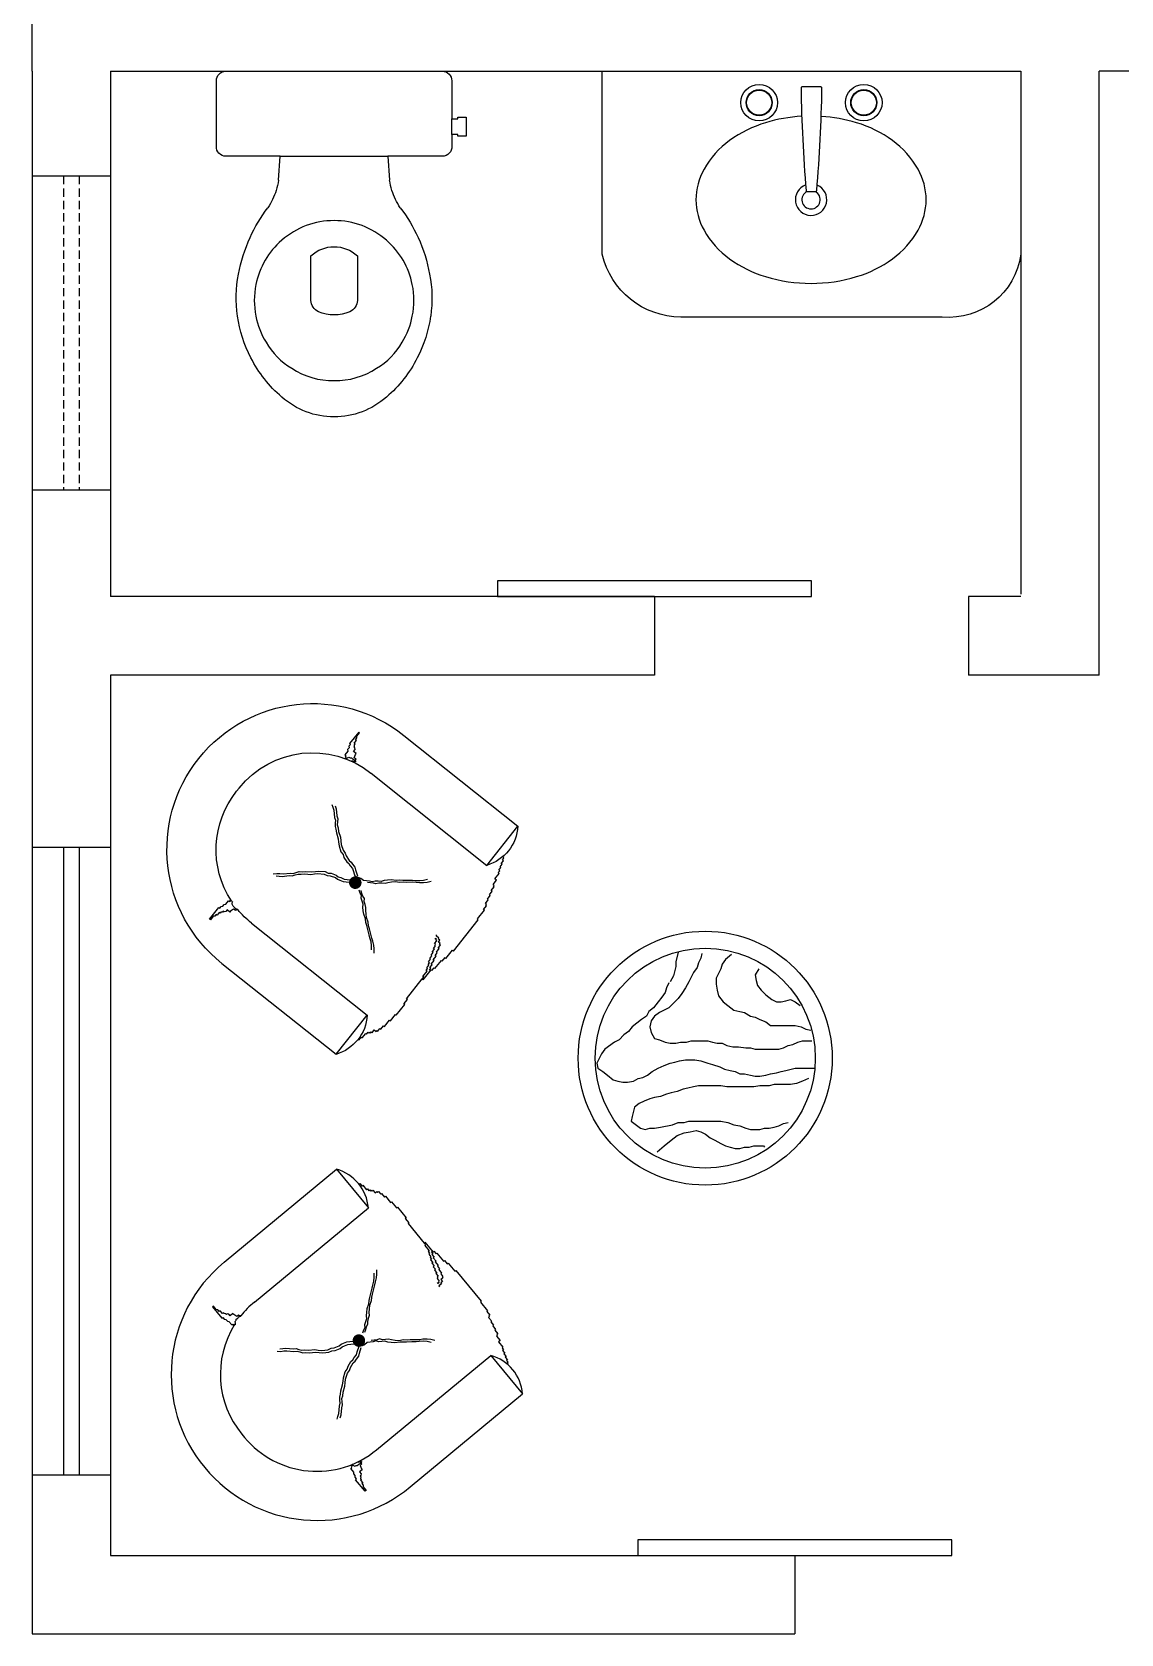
# Model space of a CAD drawing. Header units: metres. Extents: x 5374 to 45363, y 1840 to 12746.
# Drawn here: x 22107.8 to 22315.9, y 5423.5 to 5729.8 of the extents above; entities that cross this region are included whole.
import ezdxf

# ---------------------------------------------------------------- set-up
doc = ezdxf.new("R2010")
doc.units = ezdxf.units.M
doc.linetypes.add('HIDDEN2', pattern=[4.7625, 3.175, -1.5875])
for name, color, linetype in [('01', 1, 'Continuous'), ('02', 2, 'Continuous'), ('03', 3, 'Continuous'), ('06', 6, 'Continuous'), ('Block1', 1, 'Continuous'), ('Block2', 2, 'Continuous')]:
    doc.layers.add(name, color=color, linetype=linetype)

# ---------------------------------------------------------------- blocks, each defined once
blk = doc.blocks.new('Lavatorio008')
blk.add_lwpolyline([(-1.02, -22.82, 0.389688), (-0.82, -23), (0, -23), (0.82, -23, 0.389688), (1.02, -22.82, 0.017234), (2, -3.2, 0.418769), (1.8, -3), (0, -3), (-1.8, -3, 0.418769), (-2, -3.2, 0.017234)], format="xyb", close=True)
blk.add_lwpolyline([(-1.86, -8.61, 0.05843), (-8.78, -9.84, 0.084248), (-15.64, -13.24, 0.106469), (-20.53, -18.72, 0.130159), (-22.08, -24.56, 0.130159), (-20.53, -30.4, 0.106469), (-15.64, -35.87, 0.084248), (-8.78, -39.27, 0.073281), (-0.08, -40.56, 0.073281), (8.62, -39.27, 0.084248), (15.48, -35.87, 0.106469), (20.37, -30.4, 0.130159), (21.92, -24.56, 0.130159), (20.37, -18.72, 0.106469), (15.48, -13.24, 0.084248), (8.62, -9.84, 0.057106), (1.86, -8.62)], format="xyb")
for centre, radius in [((-10, -6), 3.5), ((10, -6), 3.5), ((-10, -6), 2.5), ((-10, -6), 2.4), ((10, -6), 2.5), ((10, -6), 2.4)]:
    blk.add_circle(centre, radius)
for radius, start, end in [(3, 109.9848, 66.8451), (1.75, 116.7599, 62.2389)]:
    blk.add_arc((-0.08, -24.56), radius, start, end)
blk = doc.blocks.new('Vaso003c')
for p, q in [((12.1, 22.5), (4.8, 22.5)), ((15.1, 22.5), (12.1, 22.5)), ((17.35, 22.5), (15.1, 22.5)), ((3, 20.7), (3, -20.7)), ((19.25, 10.28), (19.25, 20.7)), ((23.8, 10.6), (19.25, 10.28)), ((19.25, -20.7), (19.25, -10.28)), ((19.25, -10.28), (23.8, -10.6)), ((4.8, -22.5), (12.1, -22.5)), ((12.1, -23.65), (11.8, -23.65)), ((11.8, -23.65), (11.8, -25.25)), ((12.1, -22.5), (12.1, -23.65)), ((15.1, -23.65), (15.1, -22.5)), ((15.1, -22.5), (17.35, -22.5)), ((15.4, -23.65), (15.1, -23.65)), ((15.4, -25.25), (15.4, -23.65)), ((11.8, -25.25), (13.6, -25.25)), ((13.6, -25.25), (15.4, -25.25))]:
    blk.add_line(p, q)
for points in [[(31.55, 0, -0.18052), (35.3, 10, -0.167158), (43.8, 14.95, -0.1), (49.8, 14.95, -0.096291), (54.8, 13, -0.13332), (59.8, 8.1, -0.150886), (62.15, 0, -0.150886), (59.8, -8.1, -0.13332), (54.8, -13, -0.096291), (49.8, -14.95, -0.1), (43.8, -14.95, -0.167158), (35.3, -10, -0.18052)], [(49, 3, 0.276984), (46.8, 4.45), (38.3, 4.45, 0.393258), (38.3, -4.45), (46.8, -4.45, 0.276984), (49, -3, 0.2)]]:
    blk.add_lwpolyline(points, format="xyb", close=True)
for points in [[(19.25, 10.28), (19.25, 0), (19.25, -10.28)], [(15.1, -22.5), (12.1, -22.5)]]:
    blk.add_lwpolyline(points)
for centre, radius, start, end in [((4.79, 20.71), 1.79, 89.5929, 180.3396), ((17.43, 20.68), 1.82, 0.5732, 92.5231), ((46.37, -4.6), 23.31, 81.5468, 101.3173), ((46.37, -6.14), 24.83, 62.5846, 82.0561), ((45.61, -8.55), 26.87, 113.7212, 127.9102), ((46.37, -8.52), 27.15, 99.682, 115.2124), ((46.69, -5.94), 24.5, 40.581, 63.0371), ((20.89, 25.37), 15.14, 288.9102, 302.8225), ((20.08, 31.83), 21.55, 279.9541, 285.4067), ((53.92, -0.05), 15.18, 0.1765, 41.4371), ((53.92, 0.05), 15.18, 318.5629, 359.8235), ((20.08, -31.83), 21.55, 74.5933, 80.0459), ((20.89, -25.37), 15.14, 57.1775, 71.0898), ((46.69, 5.94), 24.5, 296.9629, 319.419), ((45.61, 8.55), 26.87, 232.0898, 246.2788), ((46.37, 8.52), 27.15, 244.7876, 260.318), ((46.37, 4.6), 23.31, 258.6827, 278.4532), ((46.37, 6.14), 24.83, 277.9439, 297.4154), ((4.79, -20.71), 1.79, 179.6604, 270.4071), ((17.43, -20.68), 1.82, 267.4769, 359.4268)]:
    blk.add_arc(centre, radius, start, end)
blk = doc.blocks.new('Poltrona011')
at = {"layer": 'Block1'}
for p, q in [((-7.19, 43.4), (-6.62, 42.97)), ((8.2, 43.4), (7.63, 42.97)), ((-7.05, 42.69), (-6.48, 42.26)), ((-6.62, 42.97), (-6.2, 42.54)), ((-6.48, 42.26), (-6.05, 41.83)), ((-6.2, 42.54), (-5.77, 41.97)), ((-6.05, 41.83), (-5.63, 41.26)), ((-5.77, 41.97), (-5.48, 41.54)), ((-5.63, 41.26), (-5.34, 40.83)), ((-5.48, 41.54), (-5.06, 40.97)), ((-5.34, 40.83), (-4.91, 40.26)), ((-5.06, 40.97), (-4.49, 40.26)), ((6.06, 40.97), (5.49, 40.26)), ((6.35, 40.83), (5.92, 40.26)), ((6.49, 41.54), (6.06, 40.97)), ((6.63, 41.26), (6.35, 40.83)), ((6.77, 41.97), (6.49, 41.54)), ((7.06, 41.83), (6.63, 41.26)), ((7.2, 42.54), (6.77, 41.97)), ((7.49, 42.26), (7.06, 41.83)), ((7.63, 42.97), (7.2, 42.54)), ((8.06, 42.68), (7.49, 42.26)), ((-4.91, 40.26), (-4.34, 39.55)), ((-4.49, 40.26), (-4.2, 39.83)), ((-4.34, 39.55), (-4.06, 39.12)), ((-4.2, 39.83), (-3.77, 39.41)), ((-4.06, 39.12), (-3.63, 38.69)), ((-3.77, 39.41), (-3.35, 38.69)), ((-3.63, 38.69), (-3.2, 37.98)), ((-3.35, 38.69), (-2.92, 38.26)), ((-3.2, 37.98), (-2.78, 37.55)), ((-2.92, 38.26), (-2.49, 37.84)), ((-2.49, 37.84), (-2.06, 37.55)), ((3.49, 37.84), (3.07, 37.55)), ((3.92, 38.26), (3.49, 37.84)), ((4.21, 37.98), (3.78, 37.55)), ((4.35, 38.69), (3.92, 38.26)), ((4.64, 38.69), (4.21, 37.98)), ((4.78, 39.4), (4.35, 38.69)), ((5.06, 39.12), (4.64, 38.69)), ((5.21, 39.83), (4.78, 39.4)), ((5.35, 39.55), (5.06, 39.12)), ((5.49, 40.26), (5.21, 39.83)), ((5.92, 40.26), (5.35, 39.55)), ((-2.78, 37.55), (-2.35, 37.12)), ((-2.35, 37.12), (-1.92, 36.84)), ((-2.06, 37.55), (-1.78, 37.12)), ((-1.92, 36.84), (-1.64, 36.41)), ((-1.78, 37.12), (-1.49, 36.7)), ((-1.64, 36.41), (-1.35, 35.98)), ((-1.49, 36.7), (-1.07, 36.41)), ((-1.35, 35.98), (-0.92, 35.7)), ((-1.07, 36.41), (-0.92, 35.98)), ((-0.92, 35.98), (-0.64, 35.55)), ((-0.92, 35.7), (-0.78, 35.27)), ((-0.78, 35.27), (-0.5, 34.84)), ((-0.64, 35.55), (-0.35, 35.13)), ((1.64, 35.55), (1.36, 35.13)), ((1.78, 35.27), (1.5, 34.84)), ((1.93, 35.98), (1.64, 35.55)), ((1.93, 35.7), (1.78, 35.27)), ((2.07, 36.41), (1.93, 35.98)), ((2.35, 35.98), (1.93, 35.7)), ((2.5, 36.69), (2.07, 36.41)), ((2.64, 36.41), (2.35, 35.98)), ((2.78, 37.12), (2.5, 36.69)), ((2.92, 36.84), (2.64, 36.41)), ((3.07, 37.55), (2.78, 37.12)), ((3.35, 37.12), (2.92, 36.84)), ((3.78, 37.55), (3.35, 37.12)), ((-0.78, 32.27), (-0.21, 33.13)), ((-0.35, 32.13), (0.22, 32.99)), ((0.5, 33.41), (0.36, 33.84)), ((0.79, 32.99), (0.5, 33.41)), ((1.36, 32.13), (0.79, 32.99)), ((1.07, 33.41), (0.93, 32.99)), ((1.21, 33.84), (1.07, 33.41)), ((1.5, 34.84), (1.21, 34.41)), ((1.21, 34.41), (1.21, 33.84)), ((1.78, 32.27), (1.21, 33.13)), ((-1.64, 29.56), (-1.35, 30.42)), ((-1.35, 30.85), (-1.21, 31.28)), ((-1.35, 30.42), (-1.35, 30.85)), ((-1.21, 31.28), (-1.07, 31.85)), ((-1.21, 29.42), (-0.93, 30.28)), ((-1.07, 31.85), (-0.78, 32.27)), ((-0.93, 30.71), (-0.78, 31.13)), ((-0.93, 30.28), (-0.93, 30.71)), ((-0.78, 31.13), (-0.64, 31.7)), ((-0.64, 31.7), (-0.35, 32.13)), ((1.64, 31.7), (1.36, 32.13)), ((1.78, 31.13), (1.64, 31.7)), ((2.07, 31.85), (1.78, 32.27)), ((1.93, 30.7), (1.78, 31.13)), ((1.93, 30.28), (1.93, 30.7)), ((2.21, 29.42), (1.93, 30.28)), ((2.21, 31.28), (2.07, 31.85)), ((2.35, 30.85), (2.21, 31.28)), ((2.35, 30.42), (2.35, 30.85)), ((2.64, 29.56), (2.35, 30.42)), ((-3.49, 26.86), (-3.06, 27.28)), ((-3.06, 27.28), (-2.64, 27.71)), ((-3.06, 26.71), (-2.64, 27.14)), ((-2.64, 27.71), (-2.07, 28.57)), ((-2.64, 27.14), (-2.21, 27.57)), ((-2.21, 27.57), (-1.64, 28.42)), ((-2.07, 28.57), (-1.92, 29.14)), ((-1.92, 29.14), (-1.64, 29.56)), ((-1.64, 28.42), (-1.5, 28.99)), ((-1.5, 28.99), (-1.21, 29.42)), ((2.5, 28.99), (2.21, 29.42)), ((2.64, 28.42), (2.5, 28.99)), ((2.92, 29.14), (2.64, 29.56)), ((3.21, 27.57), (2.64, 28.42)), ((3.07, 28.57), (2.92, 29.14)), ((3.64, 27.71), (3.07, 28.57)), ((3.64, 27.14), (3.21, 27.57)), ((4.06, 27.28), (3.64, 27.71)), ((4.06, 26.71), (3.64, 27.14)), ((4.49, 26.85), (4.06, 27.28)), ((-5.92, 24.15), (-5.63, 24.57)), ((-5.63, 24.57), (-5.2, 24.86)), ((-5.49, 24), (-5.2, 24.43)), ((-5.2, 24.86), (-4.78, 25.14)), ((-5.2, 24.43), (-4.78, 24.72)), ((-4.78, 24.72), (-4.35, 25)), ((-4.78, 25.14), (-4.49, 25.57)), ((-4.49, 25.57), (-4.06, 26)), ((-4.35, 25), (-4.06, 25.43)), ((-4.06, 26), (-3.49, 26.86)), ((-4.06, 25.43), (-3.63, 25.86)), ((-3.63, 25.86), (-3.06, 26.71)), ((4.63, 25.86), (4.06, 26.71)), ((5.06, 26), (4.49, 26.85)), ((5.06, 25.43), (4.63, 25.86)), ((5.49, 25.57), (5.06, 26)), ((5.35, 25), (5.06, 25.43)), ((5.77, 24.71), (5.35, 25)), ((5.77, 25.14), (5.49, 25.57)), ((6.2, 24.86), (5.77, 25.14)), ((6.2, 24.43), (5.77, 24.71)), ((6.63, 24.57), (6.2, 24.86)), ((6.49, 24), (6.2, 24.43)), ((6.91, 24.14), (6.63, 24.57)), ((-7.34, 22.44), (-7.06, 22.86)), ((-7.34, 21.86), (-6.91, 22.29)), ((-7.06, 22.86), (-6.77, 23.29)), ((-6.91, 22.29), (-6.63, 22.72)), ((-6.77, 23.29), (-5.92, 24.15)), ((-6.63, 22.72), (-6.34, 23.15)), ((-6.34, 23.15), (-5.49, 24)), ((7.34, 23.15), (6.49, 24)), ((7.77, 23.29), (6.91, 24.14)), ((7.63, 22.72), (7.34, 23.15)), ((7.91, 22.29), (7.63, 22.72)), ((8.05, 22.86), (7.77, 23.29)), ((-17.87, 19.01), (-18.06, 19.01)), ((-18.06, 19.01), (-18.06, 18.81)), ((-17.68, 19.2), (-17.87, 19.01)), ((-17.48, 19.2), (-17.68, 19.2)), ((-17.29, 19.58), (-17.48, 19.39)), ((-17.48, 19.39), (-17.48, 19.2)), ((-16.91, 19.58), (-17.29, 19.58)), ((-16.71, 20.16), (-16.91, 20.16)), ((-16.91, 20.16), (-16.91, 19.58)), ((-16.14, 20.35), (-16.71, 20.16)), ((-15.94, 20.73), (-16.14, 20.73)), ((-16.14, 20.73), (-16.14, 20.35)), ((-15.77, 20.95), (-15.94, 20.73)), ((-15.84, 20.65), (-15.82, 20.74)), ((-15.84, 20.4), (-15.84, 20.65)), ((-15.82, 20.31), (-15.84, 20.4)), ((-15.82, 20.74), (-15.78, 20.82)), ((-15.82, 19.97), (-15.82, 20.31)), ((-15.74, 19.88), (-15.82, 19.97)), ((-15.78, 20.82), (-15.76, 20.91)), ((-15.76, 20.91), (-15.76, 20.93)), ((-15.71, 19.8), (-15.74, 19.88)), ((-15.67, 19.69), (-15.71, 19.8)), ((-15.63, 19.59), (-15.67, 19.69)), ((-15.54, 19.52), (-15.63, 19.59)), ((-15.56, 18.81), (-15.56, 19.01)), ((-15.56, 19.01), (-15.37, 19.01)), ((-15.44, 19.48), (-15.54, 19.52)), ((-15.31, 19.42), (-15.44, 19.48)), ((-15.37, 19.01), (-15.37, 19.2)), ((-15.37, 19.2), (-15.18, 19.2)), ((-15.25, 19.33), (-15.31, 19.42)), ((15.41, 19.19), (15.41, 19.58)), ((15.6, 19.19), (15.41, 19.19)), ((15.48, 19.32), (15.54, 19.41)), ((15.54, 19.41), (15.67, 19.47)), ((15.6, 19), (15.6, 19.19)), ((15.79, 19), (15.6, 19)), ((15.67, 19.47), (15.78, 19.52)), ((15.99, 20.92), (15.74, 20.33)), ((15.78, 19.52), (15.86, 19.58)), ((15.79, 18.81), (15.79, 19)), ((15.86, 19.58), (15.91, 19.69)), ((15.91, 19.69), (15.95, 19.79)), ((15.95, 19.79), (15.97, 19.88)), ((15.97, 19.88), (16.06, 19.96)), ((15.99, 20.9), (15.99, 20.92)), ((16.01, 20.81), (15.99, 20.9)), ((16, 20.94), (16.18, 20.73)), ((16.06, 20.73), (16.01, 20.81)), ((16.08, 20.64), (16.06, 20.73)), ((16.06, 20.3), (16.08, 20.39)), ((16.06, 19.96), (16.06, 20.3)), ((16.08, 20.39), (16.08, 20.64)), ((16.18, 20.73), (16.37, 20.73)), ((16.37, 20.73), (16.37, 20.34)), ((16.37, 20.34), (16.95, 20.15)), ((16.95, 20.15), (17.14, 20.15)), ((17.14, 20.15), (17.14, 19.58)), ((17.14, 19.58), (17.53, 19.58)), ((17.53, 19.58), (17.72, 19.38)), ((17.72, 19.38), (17.72, 19.19)), ((17.72, 19.19), (17.91, 19.19)), ((17.91, 19.19), (18.1, 19)), ((18.1, 19), (18.29, 19)), ((18.29, 19), (18.29, 18.81)), ((-19.21, 18.43), (-19.98, 18.43)), ((-19.98, 18.43), (-19.98, 18.24)), ((-19.98, 18.24), (-17.48, 18.24)), ((-19.02, 18.62), (-19.21, 18.43)), ((-18.64, 18.62), (-19.02, 18.62)), ((-18.06, 18.81), (-18.64, 18.81)), ((-18.64, 18.81), (-18.64, 18.62)), ((-17.48, 18.24), (-17.48, 18.43)), ((-17.48, 18.43), (-17.1, 18.43)), ((-17.1, 18.43), (-16.91, 18.62)), ((-16.91, 18.62), (-16.52, 18.62)), ((-16.52, 18.62), (-16.33, 18.81)), ((-16.33, 18.81), (-15.56, 18.81)), ((16.56, 18.81), (15.79, 18.81)), ((16.76, 18.61), (16.56, 18.81)), ((17.14, 18.61), (16.76, 18.61)), ((17.33, 18.42), (17.14, 18.61)), ((17.72, 18.42), (17.33, 18.42)), ((17.72, 18.23), (17.72, 18.42)), ((20.22, 18.23), (17.72, 18.23)), ((18.29, 18.81), (18.87, 18.81)), ((18.87, 18.81), (18.87, 18.61)), ((18.87, 18.61), (19.26, 18.61)), ((19.26, 18.61), (19.45, 18.42)), ((19.45, 18.42), (20.22, 18.42)), ((20.22, 18.42), (20.22, 18.23))]:
    blk.add_line(p, q, dxfattribs=at)
at = {"layer": 'Block1', "const_width": 1.05}
blk.add_lwpolyline([(0.07, 33.03, -1), (0.07, 34.08, -1)], format="xyb", close=True, dxfattribs=at)
at = {"layer": 'Block2'}
for p, q in [((-18.05, 51.09), (-18.05, 51.28)), ((-18.05, 51.28), (-17.86, 51.28)), ((-17.86, 51.28), (-17.86, 51.48)), ((-17.86, 51.48), (-17.28, 51.48)), ((-17.28, 51.48), (-17.28, 51.86)), ((-17.28, 51.86), (-17.09, 51.86)), ((-17.09, 51.86), (-17.09, 52.05)), ((-17.09, 52.05), (-16.52, 52.05)), ((-16.52, 52.05), (-16.52, 52.24)), ((-16.52, 52.24), (-15.75, 52.24)), ((-15.75, 52.24), (-15.75, 52.44)), ((-15.75, 52.44), (-14.4, 52.44)), ((-14.4, 52.44), (-14.4, 52.63)), ((-14.4, 52.63), (-13.06, 52.63)), ((-13.06, 52.63), (-13.06, 52.82)), ((-13.06, 52.82), (-10.75, 52.82)), ((-10.75, 52.82), (-10.75, 52.63)), ((-10.75, 52.63), (-9.79, 52.63)), ((-9.79, 52.63), (-9.79, 52.44)), ((-9.79, 52.44), (-5.56, 52.43)), ((-5.75, 52.43), (-5.17, 52.43)), ((-5.56, 52.43), (-5.56, 52.63)), ((-5.56, 52.63), (-3.44, 52.63)), ((-5.17, 52.43), (-5.17, 52.24)), ((-5.17, 52.24), (-4.02, 52.24)), ((-4.02, 52.24), (-4.02, 52.05)), ((-4.02, 52.05), (-3.64, 52.05)), ((-3.64, 52.63), (-3.64, 52.43)), ((-3.64, 52.43), (-3.25, 52.43)), ((-3.64, 52.05), (-3.64, 51.86)), ((-3.64, 51.86), (-3.06, 51.86)), ((-3.44, 52.63), (-3.44, 52.82)), ((-3.44, 52.82), (-2.87, 52.82)), ((-3.25, 52.43), (-3.25, 52.24)), ((-3.25, 52.24), (-2.68, 52.24)), ((-3.06, 51.86), (-3.06, 51.67)), ((-3.06, 51.67), (-2.68, 51.67)), ((-2.87, 52.82), (-2.87, 53.01)), ((-2.87, 53.01), (-1.14, 53.01)), ((-2.68, 51.67), (-2.68, 51.47)), ((-2.68, 51.47), (-2.1, 51.47)), ((-2.68, 52.24), (-2.68, 52.05)), ((-2.68, 52.05), (-1.91, 52.05)), ((-2.1, 51.47), (-2.1, 51.28)), ((-2.1, 51.28), (-1.52, 51.28)), ((-1.91, 52.05), (-1.91, 51.86)), ((-1.91, 51.86), (-1.14, 51.86)), ((-1.52, 51.28), (-1.52, 51.09)), ((-1.14, 53.2), (-0.37, 53.2)), ((-1.14, 53.01), (-1.14, 53.2)), ((-1.14, 51.86), (-1.14, 51.66)), ((-1.14, 51.66), (-0.56, 51.66)), ((-0.56, 51.66), (-0.56, 51.47)), ((-0.56, 51.47), (0.21, 51.47)), ((-0.37, 53.39), (1.36, 53.39)), ((-0.37, 53.2), (-0.37, 53.39)), ((0.21, 51.47), (0.21, 51.28)), ((0.21, 51.28), (0.78, 51.28)), ((0.78, 51.28), (0.78, 51.09)), ((1.36, 53.59), (8.09, 53.58)), ((1.36, 53.39), (1.36, 53.59)), ((8.09, 53.58), (8.09, 53.39)), ((8.09, 53.39), (10.01, 53.39)), ((10.01, 53.39), (10.01, 53.2)), ((10.01, 53.2), (10.78, 53.2)), ((10.78, 53.2), (10.78, 53.01)), ((10.78, 53.01), (10.97, 53.01)), ((10.97, 53.01), (10.97, 52.82)), ((10.97, 52.82), (11.74, 52.82)), ((11.74, 52.82), (11.74, 52.62)), ((11.74, 52.62), (12.51, 52.62)), ((12.51, 52.62), (12.51, 52.43)), ((12.51, 52.43), (13.28, 52.43)), ((13.28, 52.43), (13.28, 52.24)), ((13.28, 52.24), (14.05, 52.24)), ((14.05, 52.24), (14.05, 52.05)), ((14.05, 52.05), (14.24, 52.05)), ((14.24, 52.05), (14.24, 51.85)), ((14.24, 51.85), (15.2, 51.85)), ((15.2, 51.85), (15.2, 51.47)), ((15.2, 51.47), (16.36, 51.47)), ((16.36, 51.47), (16.36, 51.28)), ((16.36, 51.28), (16.74, 51.28)), ((16.74, 51.28), (16.74, 51.09)), ((-24.5, 24.5), (-24.49, 49)), ((-24.49, 49), (-16.09, 49)), ((-20.17, 50.32), (-20.17, 50.52)), ((-20.17, 50.52), (-19.59, 50.52)), ((-19.59, 50.52), (-19.59, 50.71)), ((-19.59, 50.71), (-18.63, 50.71)), ((-18.63, 50.71), (-18.63, 50.9)), ((-18.63, 50.9), (-18.25, 50.9)), ((-18.25, 50.9), (-18.25, 51.09)), ((-18.25, 51.09), (-18.05, 51.09)), ((-16.1, 24.15), (-16.09, 49)), ((-1.52, 51.09), (-0.95, 51.09)), ((-0.95, 51.09), (-0.95, 50.9)), ((-0.95, 50.9), (-0.37, 50.9)), ((-0.37, 50.9), (-0.37, 50.7)), ((-0.37, 50.7), (0.21, 50.7)), ((0.21, 50.7), (0.21, 50.51)), ((0.21, 50.51), (0.4, 50.51)), ((0.4, 50.51), (0.4, 50.32)), ((0.4, 50.32), (0.98, 50.32)), ((0.78, 51.09), (0.98, 51.09)), ((0.98, 51.09), (0.98, 50.7)), ((0.98, 50.7), (1.36, 50.7)), ((0.98, 50.32), (0.98, 50.13)), ((0.98, 50.13), (1.17, 50.13)), ((1.17, 49.94), (0.98, 49.94)), ((1.17, 50.13), (1.17, 49.94)), ((1.36, 50.7), (1.36, 50.32)), ((1.36, 50.32), (1.55, 50.32)), ((1.55, 50.32), (1.55, 49.74)), ((1.55, 49.74), (1.75, 49.74)), ((16.1, 24.15), (16.11, 49)), ((16.11, 49), (24.51, 49)), ((16.11, 49), (24.51, 49)), ((16.74, 51.09), (17.32, 51.09)), ((17.32, 51.09), (17.32, 50.89)), ((17.32, 50.89), (17.89, 50.89)), ((17.89, 50.89), (17.89, 50.7)), ((17.89, 50.7), (18.47, 50.7)), ((18.47, 50.7), (18.47, 50.51)), ((18.47, 50.51), (18.85, 50.51)), ((18.85, 50.51), (18.85, 50.32)), ((18.85, 50.32), (19.05, 50.32)), ((24.5, 24.5), (24.51, 49)), ((-0.35, 8.4), (0.35, 8.4)), ((0, 0), (0, 0))]:
    blk.add_line(p, q, dxfattribs=at)
for centre, radius, start, end in [((-20.29, 43.01), 7.32, 54.9829, 124.9953), ((20.31, 43), 7.32, 54.9829, 124.9953), ((0, 24.5), 24.5, 179.9891, 269.9891), ((0, 24.5), 24.5, 269.9891, 359.9891), ((-0.35, 24.15), 15.75, 179.9891, 191.7233), ((0.35, 24.15), 15.75, 269.9891, 359.9891), ((-0.35, 24.15), 15.75, 198.3285, 269.9891)]:
    blk.add_arc(centre, radius, start, end, dxfattribs=at)
blk = doc.blocks.new('MsCentro01')
at = {"layer": 'Block1'}
for p, q in [((-6.36, 25.01), (-6.91, 22.78)), ((-6.91, 22.78), (-6.91, 21.67)), ((-1.05, 23.62), (-1.61, 22.5)), ((-0.77, 24.74), (-1.05, 23.62)), ((4.81, 23.34), (3.97, 22.22)), ((6.21, 24.46), (4.81, 23.34)), ((-7.47, 19.43), (-8.31, 18.04)), ((-6.91, 21.67), (-7.47, 19.43)), ((-3.28, 19.15), (-3.84, 18.04)), ((-2.73, 20.27), (-3.28, 19.15)), ((-1.89, 21.39), (-2.73, 20.27)), ((-1.61, 22.5), (-1.89, 21.39)), ((3.7, 21.11), (2.58, 18.88)), ((3.97, 22.22), (3.7, 21.11)), ((12.63, 21.11), (11.79, 19.71)), ((11.79, 19.71), (12.07, 18.32)), ((-9.43, 15.53), (-10.26, 14.41)), ((-9.15, 16.64), (-9.43, 15.53)), ((-8.59, 17.76), (-9.15, 16.64)), ((-5.52, 15.25), (-6.36, 14.13)), ((-4.68, 16.64), (-5.52, 15.25)), ((-3.84, 18.04), (-4.68, 16.64)), ((2.58, 18.88), (2.58, 17.48)), ((2.58, 17.48), (2.86, 16.09)), ((2.86, 16.09), (3.14, 14.69)), ((12.07, 18.32), (12.35, 17.2)), ((12.35, 17.2), (13.19, 16.09)), ((13.19, 16.09), (14.3, 14.97)), ((-12.22, 11.9), (-13.34, 11.06)), ((-11.1, 13.29), (-12.22, 11.9)), ((-10.26, 14.41), (-11.1, 13.29)), ((-8.59, 11.9), (-9.71, 11.34)), ((-7.47, 13.02), (-8.59, 11.9)), ((-6.36, 14.13), (-7.47, 13.02)), ((3.14, 14.69), (4.25, 13.29)), ((4.25, 13.29), (5.37, 12.46)), ((5.37, 12.46), (6.77, 11.34)), ((14.3, 14.97), (15.7, 13.85)), ((15.7, 13.85), (16.82, 13.29)), ((16.82, 13.29), (17.93, 13.29)), ((17.93, 13.29), (19.05, 13.57)), ((19.05, 13.57), (20.17, 13.85)), ((20.17, 13.85), (21.28, 13.29)), ((21.28, 13.29), (22.4, 12.46)), ((-16.13, 8.27), (-17.24, 7.43)), ((-15.01, 9.11), (-16.13, 8.27)), ((-13.89, 9.95), (-15.01, 9.11)), ((-13.34, 11.06), (-13.89, 9.95)), ((-12.78, 8.83), (-13.06, 7.43)), ((-11.94, 9.95), (-12.78, 8.83)), ((-10.82, 10.78), (-11.94, 9.95)), ((-9.71, 11.34), (-10.82, 10.78)), ((6.77, 11.34), (8.16, 11.06)), ((8.16, 11.06), (9.28, 10.78)), ((9.28, 10.78), (10.67, 9.95)), ((10.67, 9.95), (11.79, 9.67)), ((11.79, 9.67), (12.91, 9.11)), ((12.91, 9.11), (14.3, 8.55)), ((14.3, 8.55), (15.42, 7.71)), ((15.42, 7.71), (21.28, 7.71)), ((21.28, 7.71), (22.68, 7.43)), ((-21.43, 3.81), (-23.67, 2.13)), ((-20.32, 4.36), (-21.43, 3.81)), ((-19.2, 5.48), (-20.32, 4.36)), ((-18.08, 6.32), (-19.2, 5.48)), ((-17.24, 7.43), (-18.08, 6.32)), ((-13.06, 7.43), (-12.78, 6.04)), ((-12.78, 6.04), (-11.94, 4.64)), ((-11.94, 4.64), (-10.82, 4.36)), ((-10.82, 4.36), (-9.43, 3.81)), ((-9.43, 3.81), (-8.31, 3.53)), ((-6.91, 3.53), (-5.8, 3.81)), ((-5.8, 3.81), (-4.4, 3.81)), ((-4.4, 3.81), (-3.28, 4.09)), ((-3.28, 4.09), (0.62, 4.09)), ((0.62, 4.09), (1.74, 3.81)), ((1.74, 3.81), (2.86, 3.53)), ((20.73, 3.25), (21.84, 3.81)), ((21.84, 3.81), (22.96, 4.09)), ((22.68, 7.43), (23.8, 6.88)), ((22.96, 4.09), (25.19, 4.09)), ((23.8, 6.88), (24.91, 6.6)), ((-24.5, 1.02), (-25.06, -0.1)), ((-23.67, 2.13), (-24.5, 1.02)), ((-8.31, 3.53), (-6.91, 3.53)), ((2.86, 3.53), (3.97, 3.53)), ((3.97, 3.53), (5.09, 2.97)), ((5.09, 2.97), (6.49, 2.69)), ((6.49, 2.69), (7.88, 2.69)), ((7.88, 2.69), (9.56, 2.41)), ((9.56, 2.41), (10.67, 2.41)), ((10.67, 2.41), (11.79, 2.13)), ((11.79, 2.13), (17.38, 2.13)), ((17.38, 2.13), (18.49, 2.41)), ((18.49, 2.41), (19.61, 2.97)), ((19.61, 2.97), (20.73, 3.25)), ((-25.06, -0.1), (-25.62, -1.22)), ((-25.62, -1.22), (-25.34, -2.33)), ((-25.34, -2.33), (-24.22, -3.17)), ((-24.22, -3.17), (-23.11, -4.01)), ((-13.62, -4.01), (-12.5, -3.17)), ((-12.5, -3.17), (-11.1, -2.33)), ((-11.1, -2.33), (-9.71, -1.77)), ((-9.71, -1.77), (-8.31, -1.22)), ((-8.31, -1.22), (-7.19, -0.94)), ((-7.19, -0.94), (-6.08, -0.66)), ((-6.08, -0.66), (-4.68, -0.38)), ((-4.68, -0.38), (-2.45, -0.38)), ((-2.45, -0.38), (-1.05, -0.66)), ((-1.05, -0.66), (0.62, -1.22)), ((0.62, -1.22), (1.74, -1.5)), ((1.74, -1.5), (3.42, -2.05)), ((3.42, -2.05), (4.53, -2.61)), ((4.53, -2.61), (5.93, -2.89)), ((5.93, -2.89), (7.05, -3.17)), ((7.05, -3.17), (8.16, -3.73)), ((8.16, -3.73), (9.28, -3.73)), ((9.28, -3.73), (10.67, -4.01)), ((14.3, -4.01), (15.42, -3.73)), ((15.42, -3.73), (16.82, -3.45)), ((16.82, -3.45), (17.93, -3.17)), ((17.93, -3.17), (19.05, -2.89)), ((19.05, -2.89), (21.28, -2.33)), ((21.28, -2.33), (25.75, -2.33)), ((-23.11, -4.01), (-21.71, -5.12)), ((-21.71, -5.12), (-20.6, -5.4)), ((-20.6, -5.4), (-19.48, -5.68)), ((-19.48, -5.68), (-18.36, -5.68)), ((-18.36, -5.68), (-16.97, -5.4)), ((-16.97, -5.4), (-15.85, -4.84)), ((-15.85, -4.84), (-14.73, -4.57)), ((-14.73, -4.57), (-13.62, -4.01)), ((-5.24, -7.36), (-6.64, -7.91)), ((-4.12, -7.08), (-5.24, -7.36)), ((-2.73, -6.8), (-4.12, -7.08)), ((-1.61, -6.52), (-2.73, -6.8)), ((3.7, -6.52), (-1.61, -6.52)), ((5.09, -6.8), (3.7, -6.52)), ((11.51, -6.8), (5.09, -6.8)), ((10.67, -4.01), (11.79, -4.29)), ((12.91, -6.52), (11.51, -6.8)), ((11.79, -4.29), (12.91, -4.29)), ((12.91, -4.29), (14.3, -4.01)), ((15.14, -6.52), (12.91, -6.52)), ((16.26, -6.24), (15.14, -6.52)), ((20.17, -6.24), (16.26, -6.24)), ((21.56, -5.96), (20.17, -6.24)), ((22.96, -5.4), (21.56, -5.96)), ((24.36, -4.84), (22.96, -5.4)), ((-15.57, -10.7), (-16.69, -11.54)), ((-14.45, -10.15), (-15.57, -10.7)), ((-13.06, -9.59), (-14.45, -10.15)), ((-11.94, -9.31), (-13.06, -9.59)), ((-10.54, -9.03), (-11.94, -9.31)), ((-9.15, -8.47), (-10.54, -9.03)), ((-8.03, -8.19), (-9.15, -8.47)), ((-6.64, -7.91), (-8.03, -8.19)), ((-17.24, -13.77), (-17.52, -14.89)), ((-17.52, -14.89), (-15.29, -16.56)), ((-16.69, -11.54), (-17.24, -13.77)), ((-4.96, -15.17), (-3.84, -14.89)), ((-3.84, -14.89), (3.7, -14.89)), ((3.7, -14.89), (5.37, -15.17)), ((-15.29, -16.56), (-14.17, -16.84)), ((-14.17, -16.84), (-13.06, -16.56)), ((-13.06, -16.56), (-11.94, -16.56)), ((-11.94, -16.56), (-10.54, -16.29)), ((-10.54, -16.29), (-7.75, -15.73)), ((-8.03, -19.36), (-6.64, -18.24)), ((-7.75, -15.73), (-6.36, -15.17)), ((-6.64, -18.24), (-4.96, -17.68)), ((-6.36, -15.17), (-4.96, -15.17)), ((-4.96, -17.68), (-3.56, -17.4)), ((-3.56, -17.4), (-2.17, -17.12)), ((-2.17, -17.12), (-1.05, -17.4)), ((-1.05, -17.4), (0.07, -17.96)), ((0.07, -17.96), (1.18, -18.8)), ((1.18, -18.8), (2.3, -19.36)), ((5.37, -15.17), (6.77, -15.73)), ((6.77, -15.73), (8.16, -16.01)), ((8.16, -16.01), (9.56, -16.56)), ((9.56, -16.56), (10.67, -16.84)), ((10.67, -16.84), (12.91, -16.84)), ((12.91, -16.84), (14.03, -16.56)), ((14.03, -16.56), (15.14, -16.56)), ((15.14, -16.56), (16.26, -16.29)), ((16.26, -16.29), (17.38, -16.01)), ((17.38, -16.01), (18.49, -15.45)), ((18.49, -15.45), (19.61, -15.17)), ((-11.38, -22.15), (-9.71, -20.75)), ((-9.71, -20.75), (-8.03, -19.36)), ((2.3, -19.36), (3.7, -20.19)), ((3.7, -20.19), (4.81, -20.75)), ((4.81, -20.75), (5.93, -21.03)), ((5.93, -21.03), (7.05, -21.31)), ((7.05, -21.31), (8.16, -21.31)), ((8.16, -21.31), (9.28, -21.03)), ((9.28, -21.03), (10.4, -21.03)), ((10.4, -21.03), (11.51, -20.75)), ((11.51, -20.75), (13.75, -20.75)), ((13.75, -20.75), (14.03, -21.03))]:
    blk.add_line(p, q, dxfattribs=at)
at = {"layer": 'Block2'}
for radius in [30, 26]:
    blk.add_circle((0, 0), radius, dxfattribs=at)

msp = doc.modelspace()

# ---------------------------------------------------------------- linework, layer by layer
at = {"layer": '01'}
for p, q in [((22107.769, 5702.248), (22107.769, 5642.248)), ((22122.769, 5702.248), (22122.769, 5642.248))]:
    msp.add_line(p, q, dxfattribs=at)
at = {"layer": '01', "linetype": 'HIDDEN2', "ltscale": 0.5}
for p, q in [((22113.769, 5702.248), (22113.769, 5642.248)), ((22116.769, 5702.248), (22116.769, 5642.248))]:
    msp.add_line(p, q, dxfattribs=at)
at = {"layer": '01'}
msp.add_lwpolyline([(22216.741, 5687.261), (22216.741, 5722.261), (22296.741, 5722.261), (22296.741, 5687.261, -0.4031941), (22281.741, 5675.261), (22231.741, 5675.261, -0.3454246)], format="xyb", close=True, dxfattribs=at)
at = {"layer": '02'}
for p, q in [((22107.769, 5573.899), (22107.769, 5453.899)), ((22122.769, 5573.899), (22122.769, 5453.899))]:
    msp.add_line(p, q, dxfattribs=at)
for points in [[(22196.741, 5621.802), (22256.741, 5621.802), (22256.741, 5624.802), (22196.741, 5624.802)], [(22223.578, 5438.456), (22283.578, 5438.456), (22283.578, 5441.456), (22223.578, 5441.456)]]:
    msp.add_lwpolyline(points, close=True, dxfattribs=at)
at = {"layer": '03'}
for p, q in [((22113.769, 5573.899), (22113.769, 5453.899)), ((22116.769, 5573.899), (22116.769, 5453.899))]:
    msp.add_line(p, q, dxfattribs=at)
at = {"layer": '06'}
for p, q in [((22107.769, 5722.261), (22107.769, 5817.261)), ((22107.769, 5722.261), (22107.769, 5702.261)), ((22122.769, 5722.261), (22122.769, 5702.248)), ((22122.769, 5722.261), (22296.741, 5722.261)), ((22296.741, 5722.261), (22296.741, 5622.261)), ((22497.769, 5722.261), (22311.741, 5722.261)), ((22311.741, 5606.802), (22311.741, 5722.261)), ((22107.769, 5702.248), (22122.769, 5702.248)), ((22107.769, 5642.248), (22122.769, 5642.248)), ((22107.769, 5642.248), (22107.769, 5573.899)), ((22122.769, 5642.248), (22122.769, 5621.802)), ((22226.741, 5621.802), (22122.769, 5621.802)), ((22226.741, 5621.802), (22226.741, 5606.802)), ((22296.741, 5621.802), (22286.741, 5621.802)), ((22286.741, 5621.802), (22286.741, 5606.802)), ((22122.769, 5606.802), (22122.769, 5573.899)), ((22226.741, 5606.802), (22122.769, 5606.802)), ((22311.741, 5606.802), (22286.741, 5606.802)), ((22107.769, 5573.899), (22122.769, 5573.899)), ((22107.769, 5453.899), (22107.769, 5423.456)), ((22107.769, 5453.899), (22122.769, 5453.899)), ((22122.769, 5453.899), (22122.769, 5438.456)), ((22122.769, 5438.456), (22253.578, 5438.456)), ((22253.578, 5438.456), (22253.578, 5423.456)), ((22107.769, 5423.456), (22253.578, 5423.456))]:
    msp.add_line(p, q, dxfattribs=at)

# ---------------------------------------------------------------- block references
at = {"layer": '01', "xscale": -1, "rotation": 90}
msp.add_blockref('Vaso003c', (22165.501, 5725.261), dxfattribs=at)
at = {"layer": '01'}
msp.add_blockref('Lavatorio008', (22256.741, 5722.261), dxfattribs=at)
at = {"layer": '01', "yscale": 1.138271955332258, "zscale": 1.138271955332258}
for p, xscale, rotation in [((22139.635, 5590.859), -1.138271955332258, 231.4307374582876), ((22140.774, 5455.255), 1.138271955332258, 309.6346049173846)]:
    msp.add_blockref('Poltrona011', p, dxfattribs=dict(at, xscale=xscale, rotation=rotation))
at = {"layer": '06', "xscale": 0.8092670056596327, "yscale": 0.8092670056596327, "zscale": 0.8092670056596327}
msp.add_blockref('MsCentro01', (22236.433, 5533.556), dxfattribs=at)

doc.saveas('drawing.dxf')
